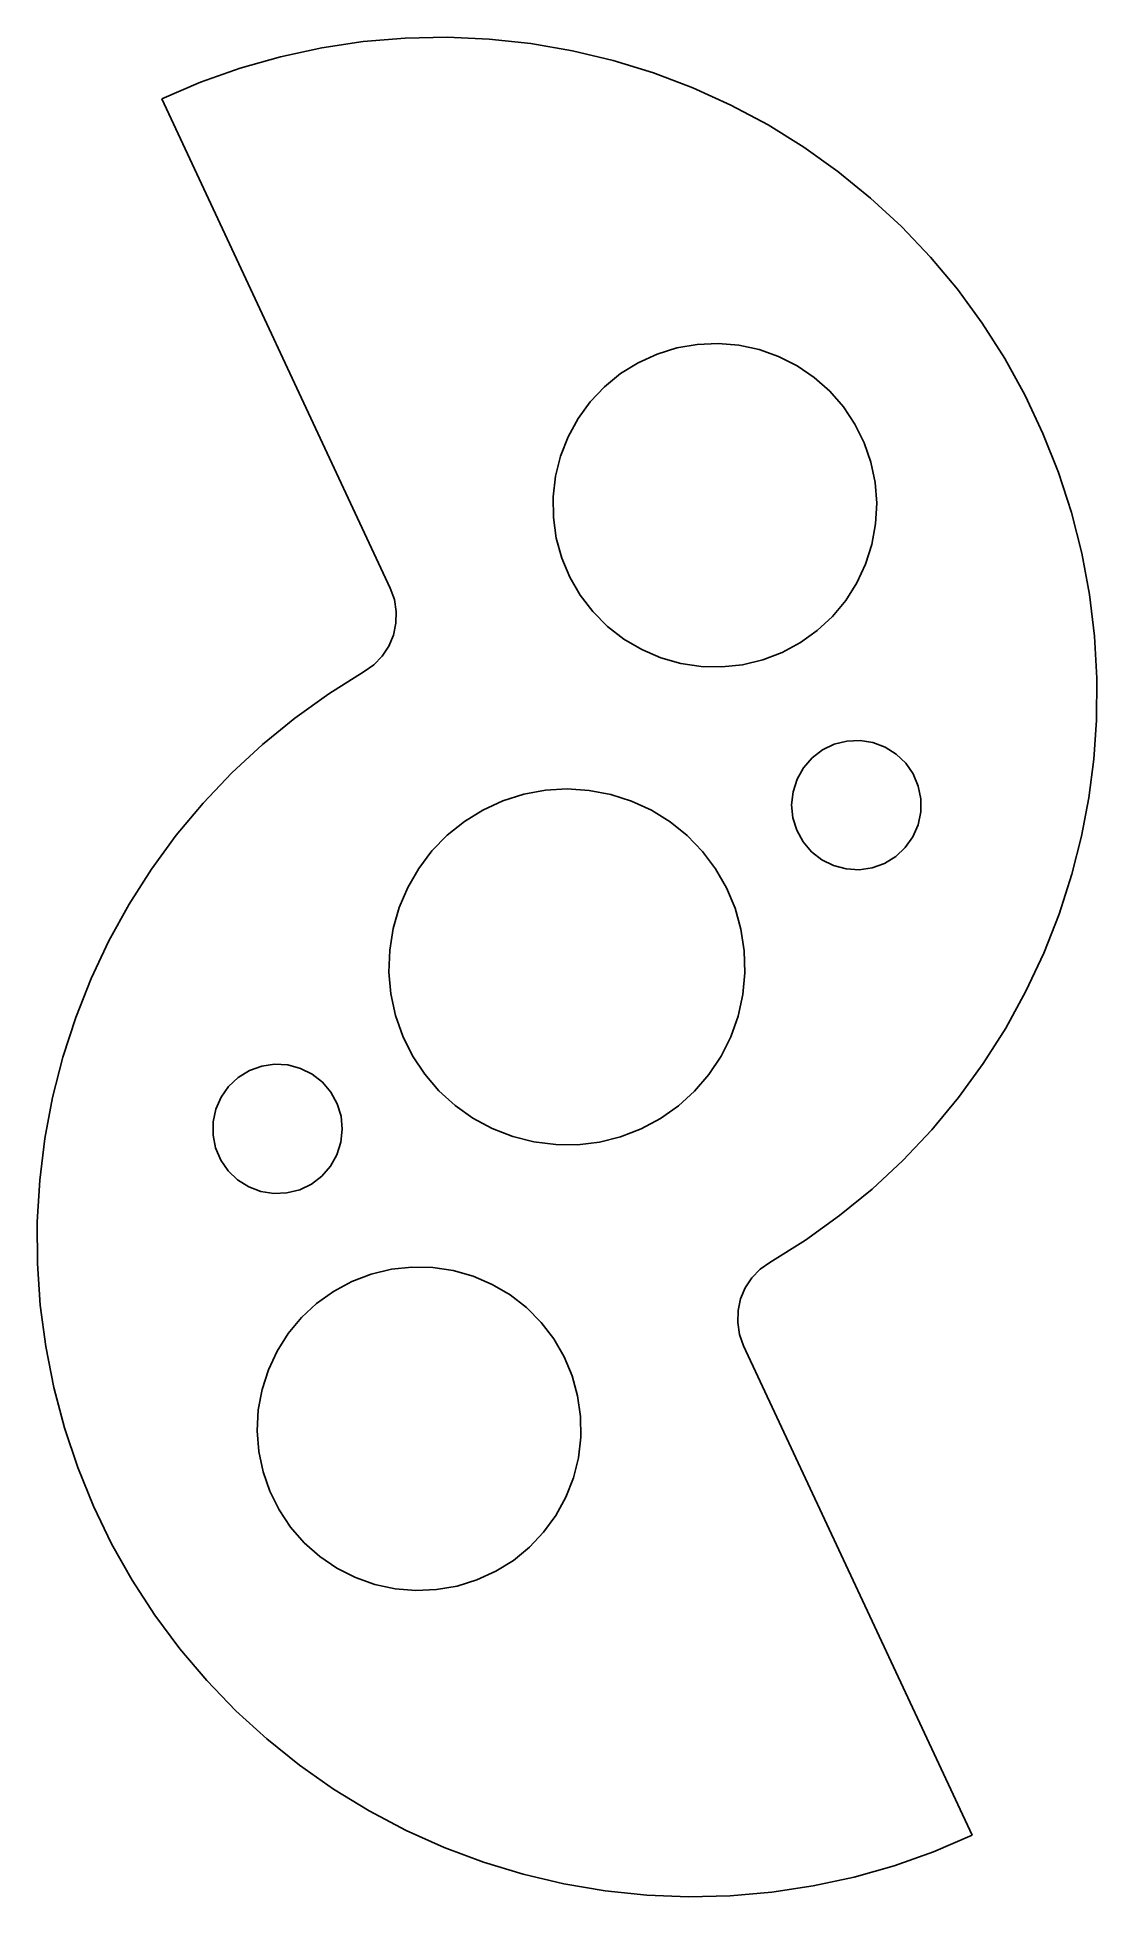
# Model space of a CAD drawing. Header units: metres. Extents: x 74 to 156, y 3 to 147.
import ezdxf

# ---------------------------------------------------------------- set-up
doc = ezdxf.new("R2010")
doc.units = ezdxf.units.M

msp = doc.modelspace()

# ---------------------------------------------------------------- linework, layer by layer
for p, q in [((102.78, 146.752), (99.5462, 146.477)), ((106.025, 146.818), (102.78, 146.752)), ((109.267, 146.678), (106.025, 146.818)), ((112.494, 146.33), (109.267, 146.678)), ((93.1642, 145.313), (90.0421, 144.427)), ((96.3366, 145.997), (93.1642, 145.313)), ((99.5462, 146.477), (96.3366, 145.997)), ((115.692, 145.777), (112.494, 146.33)), ((118.848, 145.021), (115.692, 145.777)), ((90.0421, 144.427), (86.9829, 143.344)), ((121.949, 144.064), (118.848, 145.021)), ((124.982, 142.911), (121.949, 144.064)), ((86.9829, 143.344), (83.9993, 142.067)), ((127.936, 141.567), (124.982, 142.911)), ((83.9993, 142.067), (101.633, 104.251)), ((130.798, 140.036), (127.936, 141.567)), ((133.556, 138.326), (130.798, 140.036)), ((136.199, 136.443), (133.556, 138.326)), ((138.717, 134.395), (136.199, 136.443)), ((141.098, 132.19), (138.717, 134.395)), ((143.334, 129.838), (141.098, 132.19)), ((145.415, 127.347), (143.334, 129.838)), ((147.332, 124.729), (145.415, 127.347)), ((149.078, 121.993), (147.332, 124.729)), ((120.773, 121.678), (122.23, 122.344)), ((122.23, 122.344), (123.76, 122.818)), ((123.76, 122.818), (125.338, 123.093)), ((125.338, 123.093), (126.938, 123.164)), ((126.938, 123.164), (128.534, 123.029)), ((128.534, 123.029), (130.1, 122.692)), ((130.1, 122.692), (131.61, 122.157)), ((131.61, 122.157), (133.039, 121.433)), ((118.173, 119.817), (119.414, 120.831)), ((119.414, 120.831), (120.773, 121.678)), ((133.039, 121.433), (134.363, 120.533)), ((150.646, 119.151), (149.078, 121.993)), ((117.073, 118.653), (118.173, 119.817)), ((134.363, 120.533), (135.562, 119.47)), ((135.562, 119.47), (136.615, 118.264)), ((116.131, 117.358), (117.073, 118.653)), ((136.615, 118.264), (137.505, 116.932)), ((152.028, 116.215), (150.646, 119.151)), ((115.362, 115.953), (116.131, 117.358)), ((137.505, 116.932), (138.218, 115.497)), ((114.779, 114.461), (115.362, 115.953)), ((138.218, 115.497), (138.741, 113.983)), ((153.22, 113.197), (152.028, 116.215)), ((114.391, 112.907), (114.779, 114.461)), ((138.741, 113.983), (139.066, 112.415)), ((114.206, 111.316), (114.391, 112.907)), ((139.066, 112.415), (139.188, 110.818)), ((154.217, 110.108), (153.22, 113.197)), ((114.225, 109.714), (114.206, 111.316)), ((139.188, 110.818), (139.105, 109.218)), ((114.449, 108.128), (114.225, 109.714)), ((139.105, 109.218), (138.818, 107.642)), ((155.015, 106.962), (154.217, 110.108)), ((114.874, 106.584), (114.449, 108.128)), ((115.493, 105.106), (114.874, 106.584)), ((138.818, 107.642), (138.331, 106.116)), ((155.61, 103.772), (155.015, 106.962)), ((116.296, 103.72), (115.493, 105.106)), ((138.331, 106.116), (137.654, 104.665)), ((101.633, 104.251), (101.944, 103.381)), ((117.27, 102.448), (116.296, 103.72)), ((137.654, 104.665), (136.796, 103.312)), ((155.999, 100.55), (155.61, 103.772)), ((101.944, 103.381), (102.09, 102.468)), ((102.09, 102.468), (102.066, 101.545)), ((118.398, 101.311), (117.27, 102.448)), ((135.773, 102.08), (134.6, 100.989)), ((136.796, 103.312), (135.773, 102.08)), ((101.872, 100.641), (101.515, 99.7883)), ((102.066, 101.545), (101.872, 100.641)), ((119.662, 100.328), (118.398, 101.311)), ((134.6, 100.989), (133.298, 100.056)), ((156.182, 97.31), (155.999, 100.55)), ((101.515, 99.7883), (101.007, 99.0161)), ((121.042, 99.5144), (119.662, 100.328)), ((122.514, 98.8838), (121.042, 99.5144)), ((131.887, 99.2982), (130.391, 98.7269)), ((133.298, 100.056), (131.887, 99.2982)), ((99.6124, 97.8145), (96.8755, 96.1066)), ((100.365, 98.3506), (99.6124, 97.8145)), ((101.007, 99.0161), (100.365, 98.3506)), ((124.055, 98.4467), (122.514, 98.8838)), ((125.64, 98.2103), (124.055, 98.4467)), ((127.241, 98.1784), (125.64, 98.2103)), ((128.833, 98.3515), (127.241, 98.1784)), ((130.391, 98.7269), (128.833, 98.3515)), ((156.157, 94.0647), (156.182, 97.31)), ((96.8755, 96.1066), (94.2527, 94.2281)), ((94.2527, 94.2281), (91.7545, 92.1869)), ((155.949, 91.0569), (156.157, 94.0647)), ((91.7545, 92.1869), (89.3911, 89.991)), ((135, 91.7657), (135.911, 92.206)), ((135.911, 92.206), (136.891, 92.4539)), ((136.891, 92.4539), (137.902, 92.4993)), ((137.902, 92.4993), (138.901, 92.3404)), ((138.901, 92.3404), (139.848, 91.9836)), ((139.848, 91.9836), (140.703, 91.4435)), ((133.533, 90.3872), (134.196, 91.151)), ((134.196, 91.151), (135, 91.7657)), ((140.703, 91.4435), (141.433, 90.7423)), ((141.433, 90.7423), (142.006, 89.9087)), ((155.562, 88.0667), (155.949, 91.0569)), ((89.3911, 89.991), (87.172, 87.6494)), ((132.728, 88.5419), (133.037, 89.5054)), ((133.037, 89.5054), (133.533, 90.3872)), ((142.006, 89.9087), (142.399, 88.9767)), ((87.172, 87.6494), (85.1061, 85.1715)), ((108.789, 87.1254), (110.329, 87.8303)), ((110.329, 87.8303), (111.943, 88.3406)), ((111.943, 88.3406), (113.607, 88.6487)), ((113.607, 88.6487), (115.297, 88.75)), ((115.297, 88.75), (116.987, 88.6428)), ((116.987, 88.6428), (118.65, 88.3288)), ((118.65, 88.3288), (120.263, 87.8127)), ((120.263, 87.8127), (121.799, 87.1024)), ((132.62, 87.536), (132.728, 88.5419)), ((142.399, 88.9767), (142.597, 87.9846)), ((142.597, 87.9846), (142.591, 86.9729)), ((154.998, 85.1048), (155.562, 88.0667)), ((106.028, 85.1777), (107.348, 86.2368)), ((107.348, 86.2368), (108.789, 87.1254)), ((121.799, 87.1024), (123.237, 86.2086)), ((123.237, 86.2086), (124.554, 85.145)), ((132.717, 86.529), (132.62, 87.536)), ((133.014, 85.562), (132.717, 86.529)), ((142.591, 86.9729), (142.382, 85.9831)), ((85.1061, 85.1715), (83.2018, 82.5674)), ((104.847, 83.9645), (106.028, 85.1777)), ((124.554, 85.145), (125.731, 83.9275)), ((133.5, 84.6746), (133.014, 85.562)), ((141.978, 85.0557), (141.395, 84.2287)), ((142.382, 85.9831), (141.978, 85.0557)), ((154.259, 82.1815), (154.998, 85.1048)), ((103.824, 82.6153), (104.847, 83.9645)), ((125.731, 83.9275), (126.748, 82.5747)), ((134.155, 83.9032), (133.5, 84.6746)), ((134.951, 83.2793), (134.155, 83.9032)), ((140.658, 83.5359), (139.796, 83.0057)), ((141.395, 84.2287), (140.658, 83.5359)), ((83.2018, 82.5674), (81.4669, 79.8476)), ((102.975, 81.1507), (103.824, 82.6153)), ((126.748, 82.5747), (127.592, 81.1071)), ((135.857, 82.8286), (134.951, 83.2793)), ((136.835, 82.5694), (135.857, 82.8286)), ((137.845, 82.5123), (136.835, 82.5694)), ((138.846, 82.6598), (137.845, 82.5123)), ((139.796, 83.0057), (138.846, 82.6598)), ((153.272, 79.0904), (154.259, 82.1815)), ((102.313, 79.5928), (102.975, 81.1507)), ((127.592, 81.1071), (128.249, 79.5469)), ((81.4669, 79.8476), (79.9082, 77.023)), ((101.847, 77.9653), (102.313, 79.5928)), ((128.249, 79.5469), (128.71, 77.9178)), ((152.089, 76.0687), (153.272, 79.0904)), ((101.584, 76.2929), (101.847, 77.9653)), ((128.71, 77.9178), (128.967, 76.2444)), ((79.9082, 77.023), (78.5322, 74.1051)), ((101.529, 74.6009), (101.584, 76.2929)), ((128.967, 76.2444), (129.016, 74.5522)), ((150.715, 73.1288), (152.089, 76.0687)), ((78.5322, 74.1051), (77.3443, 71.1057)), ((101.682, 72.9149), (101.529, 74.6009)), ((129.016, 74.5522), (128.857, 72.8668)), ((102.041, 71.2605), (101.682, 72.9149)), ((128.857, 72.8668), (128.491, 71.2137)), ((149.156, 70.2827), (150.715, 73.1288)), ((77.3443, 71.1057), (76.3494, 68.0368)), ((102.601, 69.6629), (102.041, 71.2605)), ((128.491, 71.2137), (127.926, 69.618)), ((103.353, 68.1461), (102.601, 69.6629)), ((127.926, 69.618), (127.169, 68.1039)), ((147.419, 67.5421), (149.156, 70.2827)), ((76.3494, 68.0368), (75.5515, 64.911)), ((104.286, 66.7332), (103.353, 68.1461)), ((127.169, 68.1039), (126.231, 66.6944)), ((145.51, 64.9181), (147.419, 67.5421)), ((89.1509, 65.7713), (89.8882, 66.4641)), ((89.8882, 66.4641), (90.7498, 66.9943)), ((90.7498, 66.9943), (91.7005, 67.3402)), ((91.7005, 67.3402), (92.7014, 67.4876)), ((92.7014, 67.4876), (93.7114, 67.4306)), ((93.7114, 67.4306), (94.6893, 67.1714)), ((94.6893, 67.1714), (95.5951, 66.7206)), ((95.5951, 66.7206), (96.3915, 66.0968)), ((96.3915, 66.0968), (97.0461, 65.3254)), ((105.385, 65.4456), (104.286, 66.7332)), ((126.231, 66.6944), (125.127, 65.4107)), ((75.5515, 64.911), (74.9538, 61.7407)), ((88.1639, 64.0169), (88.5682, 64.9443)), ((88.5682, 64.9443), (89.1509, 65.7713)), ((97.0461, 65.3254), (97.532, 64.438)), ((106.634, 64.3029), (105.385, 65.4456)), ((125.127, 65.4107), (123.874, 64.2724)), ((143.437, 62.4214), (145.51, 64.9181)), ((87.9546, 63.0271), (88.1639, 64.0169)), ((97.532, 64.438), (97.8293, 63.471)), ((97.8293, 63.471), (97.9258, 62.4639)), ((108.014, 63.3223), (106.634, 64.3029)), ((109.504, 62.5188), (108.014, 63.3223)), ((122.491, 63.2967), (120.998, 62.4984)), ((123.874, 64.2724), (122.491, 63.2967)), ((87.9487, 62.0154), (87.9546, 63.0271)), ((88.1467, 61.0233), (87.9487, 62.0154)), ((97.9258, 62.4639), (97.8177, 61.4581)), ((111.081, 61.9044), (109.504, 62.5188)), ((112.723, 61.4886), (111.081, 61.9044)), ((119.418, 61.8897), (117.776, 61.4797)), ((120.998, 62.4984), (119.418, 61.8897)), ((141.209, 60.0623), (143.437, 62.4214)), ((74.9538, 61.7407), (74.5588, 58.5389)), ((88.5403, 60.0913), (88.1467, 61.0233)), ((97.5093, 60.4945), (97.0133, 59.6128)), ((97.8177, 61.4581), (97.5093, 60.4945)), ((114.402, 61.2776), (112.723, 61.4886)), ((116.095, 61.2746), (114.402, 61.2776)), ((117.776, 61.4797), (116.095, 61.2746)), ((89.1135, 59.2577), (88.5403, 60.0913)), ((89.8427, 58.5564), (89.1135, 59.2577)), ((97.0133, 59.6128), (96.3499, 58.849)), ((138.834, 57.8505), (141.209, 60.0623)), ((74.5588, 58.5389), (74.368, 55.3185)), ((90.6982, 58.0164), (89.8427, 58.5564)), ((91.6449, 57.6596), (90.6982, 58.0164)), ((92.644, 57.5006), (91.6449, 57.6596)), ((93.6546, 57.5461), (92.644, 57.5006)), ((94.6355, 57.794), (93.6546, 57.5461)), ((95.5463, 58.2343), (94.6355, 57.794)), ((96.3499, 58.849), (95.5463, 58.2343)), ((136.323, 55.7949), (138.834, 57.8505)), ((74.368, 55.3185), (74.3821, 52.0924)), ((133.686, 53.904), (136.323, 55.7949)), ((130.934, 52.1855), (133.686, 53.904)), ((74.3821, 52.0924), (74.6012, 48.8738)), ((101.713, 51.6485), (103.305, 51.8216)), ((103.305, 51.8216), (104.906, 51.7897)), ((104.906, 51.7897), (106.491, 51.5533)), ((130.181, 51.6494), (130.934, 52.1855)), ((97.2481, 49.9437), (98.6591, 50.7018)), ((98.6591, 50.7018), (100.156, 51.2732)), ((100.156, 51.2732), (101.713, 51.6485)), ((106.491, 51.5533), (108.032, 51.1162)), ((108.032, 51.1162), (109.504, 50.4856)), ((109.504, 50.4856), (110.884, 49.672)), ((129.031, 50.2117), (129.539, 50.9839)), ((129.539, 50.9839), (130.181, 51.6494)), ((74.6012, 48.8738), (75.0244, 45.6756)), ((94.773, 47.9203), (95.9456, 49.0115)), ((95.9456, 49.0115), (97.2481, 49.9437)), ((110.884, 49.672), (112.148, 48.6885)), ((128.48, 48.4555), (128.674, 49.3592)), ((128.674, 49.3592), (129.031, 50.2117)), ((93.7496, 46.6882), (94.773, 47.9203)), ((112.148, 48.6885), (113.276, 47.5515)), ((113.276, 47.5515), (114.25, 46.2796)), ((128.456, 47.5315), (128.48, 48.4555)), ((128.602, 46.6188), (128.456, 47.5315)), ((92.8921, 45.3353), (93.7496, 46.6882)), ((114.25, 46.2796), (115.053, 44.8936)), ((128.913, 45.7486), (128.602, 46.6188)), ((75.0244, 45.6756), (75.6499, 42.5107)), ((92.2147, 43.8838), (92.8921, 45.3353)), ((115.053, 44.8936), (115.672, 43.4163)), ((146.547, 7.93323), (128.913, 45.7486)), ((91.7285, 42.3576), (92.2147, 43.8838)), ((115.672, 43.4163), (116.097, 41.8719)), ((75.6499, 42.5107), (76.4753, 39.392)), ((91.4413, 40.7818), (91.7285, 42.3576)), ((116.097, 41.8719), (116.321, 40.2859)), ((91.3581, 39.1822), (91.4413, 40.7818)), ((116.321, 40.2859), (116.34, 38.6843)), ((76.4753, 39.392), (77.4971, 36.332)), ((91.4801, 37.5851), (91.3581, 39.1822)), ((91.8054, 36.0167), (91.4801, 37.5851)), ((116.34, 38.6843), (116.155, 37.0933)), ((77.4971, 36.332), (78.7113, 33.3432)), ((92.3285, 34.5028), (91.8054, 36.0167)), ((116.155, 37.0933), (115.767, 35.5391)), ((93.0409, 33.0682), (92.3285, 34.5028)), ((115.767, 35.5391), (115.184, 34.0473)), ((78.7113, 33.3432), (80.1129, 30.4375)), ((93.9309, 31.7365), (93.0409, 33.0682)), ((115.184, 34.0473), (114.415, 32.6422)), ((94.984, 30.5295), (93.9309, 31.7365)), ((114.415, 32.6422), (113.473, 31.347)), ((80.1129, 30.4375), (81.6963, 27.6267)), ((96.1827, 29.4671), (94.984, 30.5295)), ((112.373, 30.183), (111.132, 29.1692)), ((113.473, 31.347), (112.373, 30.183)), ((97.5074, 28.5667), (96.1827, 29.4671)), ((111.132, 29.1692), (109.773, 28.3223)), ((81.6963, 27.6267), (83.4551, 24.9222)), ((98.9364, 27.8431), (97.5074, 28.5667)), ((100.446, 27.3082), (98.9364, 27.8431)), ((102.012, 26.9708), (100.446, 27.3082)), ((108.316, 27.6562), (106.786, 27.1819)), ((109.773, 28.3223), (108.316, 27.6562)), ((103.608, 26.8363), (102.012, 26.9708)), ((105.208, 26.9071), (103.608, 26.8363)), ((106.786, 27.1819), (105.208, 26.9071)), ((83.4551, 24.9222), (85.3822, 22.3349)), ((85.3822, 22.3349), (87.4698, 19.8753)), ((87.4698, 19.8753), (89.7094, 17.5533)), ((89.7094, 17.5533), (92.092, 15.3783)), ((92.092, 15.3783), (94.608, 13.3591)), ((94.608, 13.3591), (97.2472, 11.5038)), ((97.2472, 11.5038), (99.999, 9.81989)), ((99.999, 9.81989), (102.852, 8.31425)), ((102.852, 8.31425), (105.795, 6.99295)), ((143.581, 6.66345), (146.547, 7.93323)), ((105.795, 6.99295), (108.816, 5.8613)), ((108.816, 5.8613), (111.903, 4.92389)), ((140.541, 5.58466), (143.581, 6.66345)), ((111.903, 4.92389), (115.043, 4.18449)), ((134.285, 4.01671), (137.438, 4.70122)), ((137.438, 4.70122), (140.541, 5.58466)), ((115.043, 4.18449), (118.224, 3.64612)), ((118.224, 3.64612), (121.433, 3.31093)), ((121.433, 3.31093), (124.656, 3.18028)), ((124.656, 3.18028), (127.882, 3.2547)), ((127.882, 3.2547), (131.096, 3.53389)), ((131.096, 3.53389), (134.285, 4.01671))]:
    msp.add_line(p, q)

doc.saveas('drawing.dxf')
